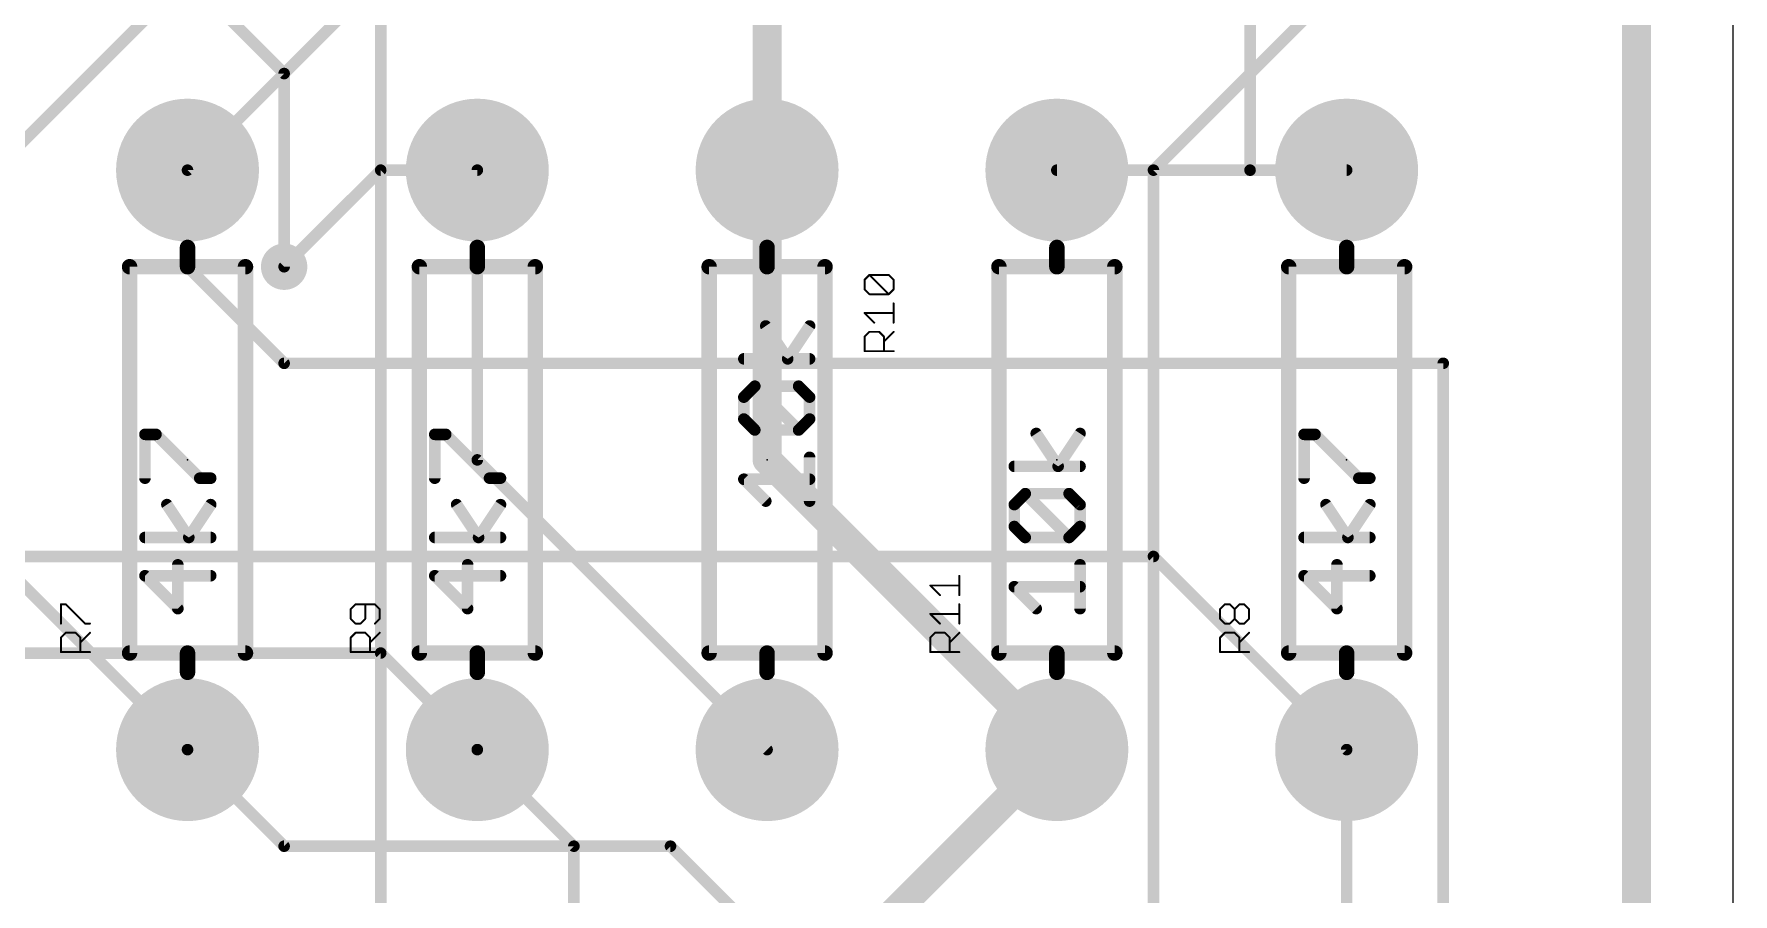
# Model space of a CAD drawing. Extents: x -6 to 117, y 1 to 54.
# Drawn here: x 31 to 53.34, y 14.61 to 25.92 of the extents above; entities that cross this region are included whole.
import ezdxf

# ---------------------------------------------------------------- set-up
doc = ezdxf.new("R2010")
doc.units = 0
for name, color, linetype in [('1', 14, 'CONTINUOUS'), ('16', 174, 'CONTINUOUS'), ('17', 94, 'CONTINUOUS'), ('18', 94, 'CONTINUOUS'), ('20', 178, 'CONTINUOUS'), ('21', 251, 'CONTINUOUS'), ('23', 178, 'CONTINUOUS'), ('25', 251, 'CONTINUOUS')]:
    doc.layers.add(name, color=color, linetype=linetype)

# ---------------------------------------------------------------- blocks, each defined once
blk = doc.blocks.new('ROUNDP')
at = {"const_width": 0.5}
blk.add_lwpolyline([(0, -0.25, 1), (0, 0.25, 1), (0, -0.25)], format="xyb", dxfattribs=at)
blk = doc.blocks.new('ROUNDV')
at = {"const_width": 0.5}
blk.add_lwpolyline([(0, -0.25, 1), (0, 0.25, 1), (0, -0.25)], format="xyb", dxfattribs=at)

msp = doc.modelspace()

# ---------------------------------------------------------------- linework, layer by layer
at = {"layer": '1'}
for points, const_width in [([(35.56, 11.43), (35.56, 38.1)], 0.1524), ([(40.64, 24.13), (40.64, 31.75)], 0.381), ([(34.29, 25.4), (31.75, 27.94)], 0.1524), ([(45.72, 24.13), (48.26, 26.67)], 0.1524), ([(52.07, 3.81), (52.07, 26.67)], 0.1524), ([(34.29, 22.86), (34.29, 25.4)], 0.1524), ([(36.83, 24.13), (36.83, 20.32)], 0.1524), ([(40.64, 24.13), (40.64, 20.32)], 0.381), ([(45.72, 13.97), (45.72, 24.13)], 0.1524), ([(36.83, 20.32), (40.64, 16.51)], 0.1524), ([(40.64, 20.32), (44.45, 16.51)], 0.381), ([(33.02, 16.51), (30.48, 19.05)], 0.1524), ([(38.1, 15.24), (36.83, 16.51)], 0.1524), ([(41.91, 13.97), (44.45, 16.51)], 0.381), ([(38.1, 3.81), (38.1, 15.24)], 0.1524)]:
    msp.add_lwpolyline(points, dxfattribs=dict(at, const_width=const_width))
for points, const_width in [([(34.3281, 25.4, 1), (34.2519, 25.4)], 0.0762), ([(34.2631, 25.3731, 1), (34.3169, 25.4269)], 0.0762), ([(36.8681, 24.13, 1), (36.7919, 24.13)], 0.0762), ([(40.7353, 24.13, 1), (40.5448, 24.13)], 0.1905), ([(40.5448, 24.13, 1), (40.7353, 24.13)], 0.1905), ([(45.7581, 24.13, 1), (45.6819, 24.13)], 0.0762), ([(45.6931, 24.1569, 1), (45.7469, 24.1031)], 0.0762), ([(34.2519, 22.86, 1), (34.3281, 22.86)], 0.0762), ([(36.7919, 20.32, 1), (36.8681, 20.32)], 0.0762), ([(36.8569, 20.3469, 1), (36.8031, 20.2931)], 0.0762), ([(40.7074, 20.3874, 1), (40.5726, 20.2526)], 0.1905), ([(40.5448, 20.32, 1), (40.7353, 20.32)], 0.1905), ([(32.9931, 16.4831, 1), (33.0469, 16.5369)], 0.0762), ([(36.8569, 16.5369, 1), (36.8031, 16.4831)], 0.0762), ([(40.6131, 16.4831, 1), (40.6669, 16.5369)], 0.0762), ([(44.5174, 16.4426, 1), (44.3826, 16.5774)], 0.1905), ([(44.3826, 16.4426, 1), (44.5174, 16.5774)], 0.1905), ([(38.1381, 15.24, 1), (38.0619, 15.24)], 0.0762), ([(38.0731, 15.2131, 1), (38.1269, 15.2669)], 0.0762)]:
    msp.add_lwpolyline(points, format="xyb", dxfattribs=dict(at, const_width=const_width))
at = {"layer": '16'}
for points, const_width in [([(33.02, 24.13), (46.99, 38.1)], 0.1524), ([(30.48, 24.13), (43.18, 36.83)], 0.1524), ([(52.07, 36.83), (52.07, 13.97)], 0.381), ([(46.99, 24.13), (46.99, 33.02)], 0.1524), ([(33.02, 24.13), (33.02, 22.86)], 0.1524), ([(35.56, 24.13), (34.29, 22.86)], 0.1524), ([(36.83, 24.13), (35.56, 24.13)], 0.1524), ([(46.99, 24.13), (44.45, 24.13)], 0.1524), ([(48.26, 24.13), (46.99, 24.13)], 0.1524), ([(33.02, 22.86), (34.29, 21.59)], 0.1524), ([(34.29, 21.59), (49.53, 21.59)], 0.1524), ([(49.53, 21.59), (49.53, 13.97)], 0.1524), ([(45.72, 19.05), (26.67, 19.05)], 0.1524), ([(48.26, 16.51), (45.72, 19.05)], 0.1524), ([(35.56, 17.78), (24.13, 17.78)], 0.1524), ([(36.83, 16.51), (35.56, 17.78)], 0.1524), ([(33.02, 16.51), (34.29, 15.24)], 0.1524), ([(48.26, 16.51), (48.26, 13.97)], 0.1524), ([(34.29, 15.24), (39.37, 15.24)], 0.1524), ([(39.37, 15.24), (40.64, 13.97)], 0.1524)]:
    msp.add_lwpolyline(points, dxfattribs=dict(at, const_width=const_width))
at = {"layer": '16', "const_width": 0.0762}
for points in [[(33.0581, 24.13, 1), (32.9819, 24.13)], [(32.9931, 24.1569, 1), (33.0469, 24.1031)], [(35.56, 24.1681, 1), (35.56, 24.0919)], [(35.5869, 24.1031, 1), (35.5331, 24.1569)], [(36.83, 24.0919, 1), (36.83, 24.1681)], [(44.45, 24.1681, 1), (44.45, 24.0919)], [(46.99, 24.1681, 1), (46.99, 24.0919)], [(46.9519, 24.13, 1), (47.0281, 24.13)], [(46.99, 24.0919, 1), (46.99, 24.1681)], [(48.26, 24.0919, 1), (48.26, 24.1681)], [(32.9819, 22.86, 1), (33.0581, 22.86)], [(33.0469, 22.8869, 1), (32.9931, 22.8331)], [(34.2631, 22.8869, 1), (34.3169, 22.8331)], [(34.29, 21.6281, 1), (34.29, 21.5519)], [(34.2631, 21.5631, 1), (34.3169, 21.6169)], [(49.5681, 21.59, 1), (49.4919, 21.59)], [(49.53, 21.5519, 1), (49.53, 21.6281)], [(45.7469, 19.0769, 1), (45.6931, 19.0231)], [(45.72, 19.0119, 1), (45.72, 19.0881)], [(35.5869, 17.8069, 1), (35.5331, 17.7531)], [(35.56, 17.7419, 1), (35.56, 17.8181)], [(33.0469, 16.5369, 1), (32.9931, 16.4831)], [(36.8031, 16.4831, 1), (36.8569, 16.5369)], [(48.2981, 16.51, 1), (48.2219, 16.51)], [(48.2331, 16.4831, 1), (48.2869, 16.5369)], [(34.29, 15.2781, 1), (34.29, 15.2019)], [(34.2631, 15.2131, 1), (34.3169, 15.2669)], [(39.3969, 15.2669, 1), (39.3431, 15.2131)], [(39.37, 15.2019, 1), (39.37, 15.2781)]]:
    msp.add_lwpolyline(points, format="xyb", dxfattribs=at)
at = {"layer": '20'}
msp.add_line((53.34, 2.54), (53.34, 52.705), dxfattribs=at)
at = {"layer": '21'}
for points, const_width in [([(33.02, 22.86), (33.02, 23.114)], 0.2032), ([(36.83, 22.86), (36.83, 23.114)], 0.2032), ([(40.64, 22.86), (40.64, 23.114)], 0.2032), ([(44.45, 22.86), (44.45, 23.114)], 0.2032), ([(48.26, 22.86), (48.26, 23.114)], 0.2032), ([(32.258, 17.78), (32.258, 22.86)], 0.2032), ([(32.258, 22.86), (33.02, 22.86)], 0.2032), ([(33.02, 22.86), (33.782, 22.86)], 0.2032), ([(33.782, 22.86), (33.782, 17.78)], 0.2032), ([(36.068, 17.78), (36.068, 22.86)], 0.2032), ([(36.068, 22.86), (36.83, 22.86)], 0.2032), ([(36.83, 22.86), (37.592, 22.86)], 0.2032), ([(37.592, 22.86), (37.592, 17.78)], 0.2032), ([(39.878, 17.78), (39.878, 22.86)], 0.2032), ([(39.878, 22.86), (40.64, 22.86)], 0.2032), ([(40.64, 22.86), (41.402, 22.86)], 0.2032), ([(41.402, 22.86), (41.402, 17.78)], 0.2032), ([(43.688, 17.78), (43.688, 22.86)], 0.2032), ([(43.688, 22.86), (44.45, 22.86)], 0.2032), ([(44.45, 22.86), (45.212, 22.86)], 0.2032), ([(45.212, 22.86), (45.212, 17.78)], 0.2032), ([(47.498, 17.78), (47.498, 22.86)], 0.2032), ([(47.498, 22.86), (48.26, 22.86)], 0.2032), ([(48.26, 22.86), (49.022, 22.86)], 0.2032), ([(49.022, 22.86), (49.022, 17.78)], 0.2032), ([(40.9107, 21.6486), (40.6226, 22.0808)], 0.1524), ([(41.1988, 22.0808), (40.9107, 21.6486)], 0.1524), ([(41.1988, 21.6486), (40.3345, 21.6486)], 0.1524), ([(40.3345, 21.1453), (40.4785, 21.2893)], 0.1524), ([(40.4785, 21.2893), (41.0547, 21.2893)], 0.1524), ([(41.0547, 20.7131), (40.4785, 21.2893)], 0.1524), ([(41.0547, 21.2893), (41.1988, 21.1453)], 0.1524), ([(40.3345, 20.8571), (40.3345, 21.1453)], 0.1524), ([(41.1988, 21.1453), (41.1988, 20.8571)], 0.1524), ([(40.4785, 20.7131), (40.3345, 20.8571)], 0.1524), ([(41.0547, 20.7131), (40.4785, 20.7131)], 0.1524), ([(41.1988, 20.8571), (41.0547, 20.7131)], 0.1524), ([(32.4605, 20.0793), (32.4605, 20.6555)], 0.1524), ([(32.4605, 20.6555), (32.6045, 20.6555)], 0.1524), ([(32.6045, 20.6555), (33.1807, 20.0793)], 0.1524), ([(36.2705, 20.0793), (36.2705, 20.6555)], 0.1524), ([(36.2705, 20.6555), (36.4145, 20.6555)], 0.1524), ([(36.4145, 20.6555), (36.9907, 20.0793)], 0.1524), ([(44.4667, 20.2352), (44.1786, 20.6674)], 0.1524), ([(44.7548, 20.6674), (44.4667, 20.2352)], 0.1524), ([(47.7005, 20.0793), (47.7005, 20.6555)], 0.1524), ([(47.7005, 20.6555), (47.8445, 20.6555)], 0.1524), ([(47.8445, 20.6555), (48.4207, 20.0793)], 0.1524), ([(41.1988, 19.7776), (41.1988, 20.3538)], 0.1524), ([(33.1807, 20.0793), (33.3248, 20.0793)], 0.1524), ([(36.9907, 20.0793), (37.1348, 20.0793)], 0.1524), ([(40.6226, 19.7776), (40.3345, 20.0657)], 0.1524), ([(40.3345, 20.0657), (41.1988, 20.0657)], 0.1524), ([(44.7548, 20.2352), (43.8905, 20.2352)], 0.1524), ([(48.4207, 20.0793), (48.5648, 20.0793)], 0.1524), ([(43.8905, 19.7319), (44.0345, 19.8759)], 0.1524), ([(44.0345, 19.8759), (44.6107, 19.8759)], 0.1524), ([(44.6107, 19.2997), (44.0345, 19.8759)], 0.1524), ([(44.6107, 19.8759), (44.7548, 19.7319)], 0.1524), ([(33.0367, 19.2997), (32.7486, 19.7319)], 0.1524), ([(33.3248, 19.7319), (33.0367, 19.2997)], 0.1524), ([(36.8467, 19.2997), (36.5586, 19.7319)], 0.1524), ([(37.1348, 19.7319), (36.8467, 19.2997)], 0.1524), ([(43.8905, 19.4438), (43.8905, 19.7319)], 0.1524), ([(44.7548, 19.7319), (44.7548, 19.4438)], 0.1524), ([(48.2767, 19.2997), (47.9886, 19.7319)], 0.1524), ([(48.5648, 19.7319), (48.2767, 19.2997)], 0.1524), ([(44.0345, 19.2997), (43.8905, 19.4438)], 0.1524), ([(44.7548, 19.4438), (44.6107, 19.2997)], 0.1524), ([(33.3248, 19.2997), (32.4605, 19.2997)], 0.1524), ([(37.1348, 19.2997), (36.2705, 19.2997)], 0.1524), ([(44.6107, 19.2997), (44.0345, 19.2997)], 0.1524), ([(48.5648, 19.2997), (47.7005, 19.2997)], 0.1524), ([(32.8926, 18.3642), (32.8926, 18.9404)], 0.1524), ([(36.7026, 18.3642), (36.7026, 18.9404)], 0.1524), ([(44.7548, 18.3642), (44.7548, 18.9404)], 0.1524), ([(48.1326, 18.3642), (48.1326, 18.9404)], 0.1524), ([(33.3248, 18.7964), (32.4605, 18.7964)], 0.1524), ([(32.4605, 18.7964), (32.8926, 18.3642)], 0.1524), ([(37.1348, 18.7964), (36.2705, 18.7964)], 0.1524), ([(36.2705, 18.7964), (36.7026, 18.3642)], 0.1524), ([(48.5648, 18.7964), (47.7005, 18.7964)], 0.1524), ([(47.7005, 18.7964), (48.1326, 18.3642)], 0.1524), ([(44.1786, 18.3642), (43.8905, 18.6523)], 0.1524), ([(43.8905, 18.6523), (44.7548, 18.6523)], 0.1524), ([(33.02, 17.78), (32.258, 17.78)], 0.2032), ([(33.782, 17.78), (33.02, 17.78)], 0.2032), ([(33.02, 17.78), (33.02, 17.526)], 0.2032), ([(36.83, 17.78), (36.068, 17.78)], 0.2032), ([(37.592, 17.78), (36.83, 17.78)], 0.2032), ([(36.83, 17.78), (36.83, 17.526)], 0.2032), ([(40.64, 17.78), (39.878, 17.78)], 0.2032), ([(41.402, 17.78), (40.64, 17.78)], 0.2032), ([(40.64, 17.78), (40.64, 17.526)], 0.2032), ([(44.45, 17.78), (43.688, 17.78)], 0.2032), ([(45.212, 17.78), (44.45, 17.78)], 0.2032), ([(44.45, 17.78), (44.45, 17.526)], 0.2032), ([(48.26, 17.78), (47.498, 17.78)], 0.2032), ([(49.022, 17.78), (48.26, 17.78)], 0.2032), ([(48.26, 17.78), (48.26, 17.526)], 0.2032)]:
    msp.add_lwpolyline(points, dxfattribs=dict(at, const_width=const_width))
for points, const_width in [([(33.0708, 23.114, 1), (32.9692, 23.114)], 0.1016), ([(36.8808, 23.114, 1), (36.7792, 23.114)], 0.1016), ([(40.6908, 23.114, 1), (40.5892, 23.114)], 0.1016), ([(44.5008, 23.114, 1), (44.3992, 23.114)], 0.1016), ([(48.3108, 23.114, 1), (48.2092, 23.114)], 0.1016), ([(32.3088, 22.86, 1), (32.2072, 22.86)], 0.1016), ([(32.258, 22.9108, 1), (32.258, 22.8092)], 0.1016), ([(33.02, 22.9108, 1), (33.02, 22.8092)], 0.1016), ([(32.9692, 22.86, 1), (33.0708, 22.86)], 0.1016), ([(33.02, 22.8092, 1), (33.02, 22.9108)], 0.1016), ([(33.8328, 22.86, 1), (33.7312, 22.86)], 0.1016), ([(33.782, 22.8092, 1), (33.782, 22.9108)], 0.1016), ([(36.1188, 22.86, 1), (36.0172, 22.86)], 0.1016), ([(36.068, 22.9108, 1), (36.068, 22.8092)], 0.1016), ([(36.83, 22.9108, 1), (36.83, 22.8092)], 0.1016), ([(36.7792, 22.86, 1), (36.8808, 22.86)], 0.1016), ([(36.83, 22.8092, 1), (36.83, 22.9108)], 0.1016), ([(37.6428, 22.86, 1), (37.5412, 22.86)], 0.1016), ([(37.592, 22.8092, 1), (37.592, 22.9108)], 0.1016), ([(39.9288, 22.86, 1), (39.8272, 22.86)], 0.1016), ([(39.878, 22.9108, 1), (39.878, 22.8092)], 0.1016), ([(40.64, 22.9108, 1), (40.64, 22.8092)], 0.1016), ([(40.5892, 22.86, 1), (40.6908, 22.86)], 0.1016), ([(40.64, 22.8092, 1), (40.64, 22.9108)], 0.1016), ([(41.4528, 22.86, 1), (41.3512, 22.86)], 0.1016), ([(41.402, 22.8092, 1), (41.402, 22.9108)], 0.1016), ([(43.7388, 22.86, 1), (43.6372, 22.86)], 0.1016), ([(43.688, 22.9108, 1), (43.688, 22.8092)], 0.1016), ([(44.45, 22.9108, 1), (44.45, 22.8092)], 0.1016), ([(44.3992, 22.86, 1), (44.5008, 22.86)], 0.1016), ([(44.45, 22.8092, 1), (44.45, 22.9108)], 0.1016), ([(45.2628, 22.86, 1), (45.1612, 22.86)], 0.1016), ([(45.212, 22.8092, 1), (45.212, 22.9108)], 0.1016), ([(47.5488, 22.86, 1), (47.4472, 22.86)], 0.1016), ([(47.498, 22.9108, 1), (47.498, 22.8092)], 0.1016), ([(48.26, 22.9108, 1), (48.26, 22.8092)], 0.1016), ([(48.2092, 22.86, 1), (48.3108, 22.86)], 0.1016), ([(48.26, 22.8092, 1), (48.26, 22.9108)], 0.1016), ([(49.0728, 22.86, 1), (48.9712, 22.86)], 0.1016), ([(49.022, 22.8092, 1), (49.022, 22.9108)], 0.1016), ([(40.6543, 22.1019, 1), (40.5909, 22.0596)], 0.0762), ([(41.2305, 22.0596, 1), (41.1671, 22.1019)], 0.0762), ([(40.3345, 21.6867, 1), (40.3345, 21.6105)], 0.0762), ([(40.879, 21.6697, 1), (40.9424, 21.6275)], 0.0762), ([(40.879, 21.6275, 1), (40.9424, 21.6697)], 0.0762), ([(41.1988, 21.6105, 1), (41.1988, 21.6867)], 0.0762), ([(40.4785, 21.3274, 1), (40.4785, 21.2512)], 0.0762), ([(40.5055, 21.3162, 1), (40.4516, 21.2624)], 0.0762), ([(40.5055, 21.2624, 1), (40.4516, 21.3162)], 0.0762), ([(41.0817, 21.3162, 1), (41.0278, 21.2624)], 0.0762), ([(41.0547, 21.2512, 1), (41.0547, 21.3274)], 0.0762), ([(40.3075, 21.1722, 1), (40.3614, 21.1183)], 0.0762), ([(40.3726, 21.1453, 1), (40.2964, 21.1453)], 0.0762), ([(41.2369, 21.1453, 1), (41.1607, 21.1453)], 0.0762), ([(41.1719, 21.1183, 1), (41.2257, 21.1722)], 0.0762), ([(40.3614, 20.8841, 1), (40.3075, 20.8302)], 0.0762), ([(40.2964, 20.8571, 1), (40.3726, 20.8571)], 0.0762), ([(40.4785, 20.7512, 1), (40.4785, 20.675)], 0.0762), ([(40.4516, 20.6861, 1), (40.5055, 20.74)], 0.0762), ([(41.0278, 20.74, 1), (41.0817, 20.6861)], 0.0762), ([(41.0278, 20.6861, 1), (41.0817, 20.74)], 0.0762), ([(41.0547, 20.675, 1), (41.0547, 20.7512)], 0.0762), ([(41.1607, 20.8571, 1), (41.2369, 20.8571)], 0.0762), ([(41.2257, 20.8302, 1), (41.1719, 20.8841)], 0.0762), ([(32.4986, 20.6555, 1), (32.4224, 20.6555)], 0.0762), ([(32.4605, 20.6936, 1), (32.4605, 20.6174)], 0.0762), ([(32.6315, 20.6825, 1), (32.5776, 20.6286)], 0.0762), ([(32.6045, 20.6174, 1), (32.6045, 20.6936)], 0.0762), ([(36.3086, 20.6555, 1), (36.2324, 20.6555)], 0.0762), ([(36.2705, 20.6936, 1), (36.2705, 20.6174)], 0.0762), ([(36.4415, 20.6825, 1), (36.3876, 20.6286)], 0.0762), ([(36.4145, 20.6174, 1), (36.4145, 20.6936)], 0.0762), ([(44.2103, 20.6885, 1), (44.1469, 20.6463)], 0.0762), ([(44.7865, 20.6463, 1), (44.7231, 20.6885)], 0.0762), ([(47.7386, 20.6555, 1), (47.6624, 20.6555)], 0.0762), ([(47.7005, 20.6936, 1), (47.7005, 20.6174)], 0.0762), ([(47.8715, 20.6825, 1), (47.8176, 20.6286)], 0.0762), ([(47.8445, 20.6174, 1), (47.8445, 20.6936)], 0.0762), ([(41.2369, 20.3538, 1), (41.1607, 20.3538)], 0.0762), ([(32.4224, 20.0793, 1), (32.4986, 20.0793)], 0.0762), ([(33.1807, 20.1174, 1), (33.1807, 20.0412)], 0.0762), ([(33.1538, 20.0524, 1), (33.2077, 20.1063)], 0.0762), ([(33.3248, 20.0412, 1), (33.3248, 20.1174)], 0.0762), ([(36.2324, 20.0793, 1), (36.3086, 20.0793)], 0.0762), ([(36.9907, 20.1174, 1), (36.9907, 20.0412)], 0.0762), ([(36.9638, 20.0524, 1), (37.0177, 20.1063)], 0.0762), ([(37.1348, 20.0412, 1), (37.1348, 20.1174)], 0.0762), ([(40.3614, 20.0926, 1), (40.3075, 20.0387)], 0.0762), ([(40.3345, 20.1038, 1), (40.3345, 20.0276)], 0.0762), ([(41.1988, 20.0276, 1), (41.1988, 20.1038)], 0.0762), ([(43.8905, 20.2733, 1), (43.8905, 20.1971)], 0.0762), ([(44.435, 20.2564, 1), (44.4984, 20.2141)], 0.0762), ([(44.435, 20.2141, 1), (44.4984, 20.2564)], 0.0762), ([(44.7548, 20.1971, 1), (44.7548, 20.2733)], 0.0762), ([(47.6624, 20.0793, 1), (47.7386, 20.0793)], 0.0762), ([(48.4207, 20.1174, 1), (48.4207, 20.0412)], 0.0762), ([(48.3938, 20.0524, 1), (48.4477, 20.1063)], 0.0762), ([(48.5648, 20.0412, 1), (48.5648, 20.1174)], 0.0762), ([(44.0615, 19.9029, 1), (44.0076, 19.849)], 0.0762), ([(44.0345, 19.914, 1), (44.0345, 19.8378)], 0.0762), ([(44.0615, 19.849, 1), (44.0076, 19.9029)], 0.0762), ([(44.6377, 19.9029, 1), (44.5838, 19.849)], 0.0762), ([(44.6107, 19.8378, 1), (44.6107, 19.914)], 0.0762), ([(32.7803, 19.753, 1), (32.7169, 19.7108)], 0.0762), ([(33.3565, 19.7108, 1), (33.2931, 19.753)], 0.0762), ([(36.5903, 19.753, 1), (36.5269, 19.7108)], 0.0762), ([(37.1665, 19.7108, 1), (37.1031, 19.753)], 0.0762), ([(40.5956, 19.7506, 1), (40.6495, 19.8045)], 0.0762), ([(41.1607, 19.7776, 1), (41.2369, 19.7776)], 0.0762), ([(43.8635, 19.7588, 1), (43.9174, 19.7049)], 0.0762), ([(43.9286, 19.7319, 1), (43.8524, 19.7319)], 0.0762), ([(44.7929, 19.7319, 1), (44.7167, 19.7319)], 0.0762), ([(44.7279, 19.7049, 1), (44.7817, 19.7588)], 0.0762), ([(48.0203, 19.753, 1), (47.9569, 19.7108)], 0.0762), ([(48.5965, 19.7108, 1), (48.5331, 19.753)], 0.0762), ([(43.9174, 19.4707, 1), (43.8635, 19.4168)], 0.0762), ([(43.8524, 19.4438, 1), (43.9286, 19.4438)], 0.0762), ([(44.7167, 19.4438, 1), (44.7929, 19.4438)], 0.0762), ([(44.7817, 19.4168, 1), (44.7279, 19.4707)], 0.0762), ([(32.4605, 19.3378, 1), (32.4605, 19.2616)], 0.0762), ([(33.005, 19.3209, 1), (33.0684, 19.2786)], 0.0762), ([(33.005, 19.2786, 1), (33.0684, 19.3209)], 0.0762), ([(33.3248, 19.2616, 1), (33.3248, 19.3378)], 0.0762), ([(36.2705, 19.3378, 1), (36.2705, 19.2616)], 0.0762), ([(36.815, 19.3209, 1), (36.8784, 19.2786)], 0.0762), ([(36.815, 19.2786, 1), (36.8784, 19.3209)], 0.0762), ([(37.1348, 19.2616, 1), (37.1348, 19.3378)], 0.0762), ([(44.0345, 19.3378, 1), (44.0345, 19.2616)], 0.0762), ([(44.0076, 19.2728, 1), (44.0615, 19.3267)], 0.0762), ([(44.5838, 19.3267, 1), (44.6377, 19.2728)], 0.0762), ([(44.5838, 19.2728, 1), (44.6377, 19.3267)], 0.0762), ([(44.6107, 19.2616, 1), (44.6107, 19.3378)], 0.0762), ([(47.7005, 19.3378, 1), (47.7005, 19.2616)], 0.0762), ([(48.245, 19.3209, 1), (48.3084, 19.2786)], 0.0762), ([(48.245, 19.2786, 1), (48.3084, 19.3209)], 0.0762), ([(48.5648, 19.2616, 1), (48.5648, 19.3378)], 0.0762), ([(32.9307, 18.9404, 1), (32.8545, 18.9404)], 0.0762), ([(36.7407, 18.9404, 1), (36.6645, 18.9404)], 0.0762), ([(44.7929, 18.9404, 1), (44.7167, 18.9404)], 0.0762), ([(48.1707, 18.9404, 1), (48.0945, 18.9404)], 0.0762), ([(32.4874, 18.8233, 1), (32.4335, 18.7694)], 0.0762), ([(32.4605, 18.8345, 1), (32.4605, 18.7583)], 0.0762), ([(33.3248, 18.7583, 1), (33.3248, 18.8345)], 0.0762), ([(36.2974, 18.8233, 1), (36.2435, 18.7694)], 0.0762), ([(36.2705, 18.8345, 1), (36.2705, 18.7583)], 0.0762), ([(37.1348, 18.7583, 1), (37.1348, 18.8345)], 0.0762), ([(47.7274, 18.8233, 1), (47.6735, 18.7694)], 0.0762), ([(47.7005, 18.8345, 1), (47.7005, 18.7583)], 0.0762), ([(48.5648, 18.7583, 1), (48.5648, 18.8345)], 0.0762), ([(43.9174, 18.6793, 1), (43.8635, 18.6254)], 0.0762), ([(43.8905, 18.6904, 1), (43.8905, 18.6142)], 0.0762), ([(44.7548, 18.6142, 1), (44.7548, 18.6904)], 0.0762), ([(32.8545, 18.3642, 1), (32.9307, 18.3642)], 0.0762), ([(32.8657, 18.3373, 1), (32.9196, 18.3911)], 0.0762), ([(36.6645, 18.3642, 1), (36.7407, 18.3642)], 0.0762), ([(36.6757, 18.3373, 1), (36.7296, 18.3911)], 0.0762), ([(44.1516, 18.3373, 1), (44.2055, 18.3911)], 0.0762), ([(44.7167, 18.3642, 1), (44.7929, 18.3642)], 0.0762), ([(48.0945, 18.3642, 1), (48.1707, 18.3642)], 0.0762), ([(48.1057, 18.3373, 1), (48.1596, 18.3911)], 0.0762), ([(32.258, 17.8308, 1), (32.258, 17.7292)], 0.1016), ([(33.02, 17.8308, 1), (33.02, 17.7292)], 0.1016), ([(33.0708, 17.78, 1), (32.9692, 17.78)], 0.1016), ([(33.02, 17.7292, 1), (33.02, 17.8308)], 0.1016), ([(33.782, 17.7292, 1), (33.782, 17.8308)], 0.1016), ([(36.068, 17.8308, 1), (36.068, 17.7292)], 0.1016), ([(36.83, 17.8308, 1), (36.83, 17.7292)], 0.1016), ([(36.8808, 17.78, 1), (36.7792, 17.78)], 0.1016), ([(36.83, 17.7292, 1), (36.83, 17.8308)], 0.1016), ([(37.592, 17.7292, 1), (37.592, 17.8308)], 0.1016), ([(39.878, 17.8308, 1), (39.878, 17.7292)], 0.1016), ([(40.64, 17.8308, 1), (40.64, 17.7292)], 0.1016), ([(40.6908, 17.78, 1), (40.5892, 17.78)], 0.1016), ([(40.64, 17.7292, 1), (40.64, 17.8308)], 0.1016), ([(41.402, 17.7292, 1), (41.402, 17.8308)], 0.1016), ([(43.688, 17.8308, 1), (43.688, 17.7292)], 0.1016), ([(44.45, 17.8308, 1), (44.45, 17.7292)], 0.1016), ([(44.5008, 17.78, 1), (44.3992, 17.78)], 0.1016), ([(44.45, 17.7292, 1), (44.45, 17.8308)], 0.1016), ([(45.212, 17.7292, 1), (45.212, 17.8308)], 0.1016), ([(47.498, 17.8308, 1), (47.498, 17.7292)], 0.1016), ([(48.26, 17.8308, 1), (48.26, 17.7292)], 0.1016), ([(48.3108, 17.78, 1), (48.2092, 17.78)], 0.1016), ([(48.26, 17.7292, 1), (48.26, 17.8308)], 0.1016), ([(49.022, 17.7292, 1), (49.022, 17.8308)], 0.1016), ([(32.2072, 17.78, 1), (32.3088, 17.78)], 0.1016), ([(33.7312, 17.78, 1), (33.8328, 17.78)], 0.1016), ([(36.0172, 17.78, 1), (36.1188, 17.78)], 0.1016), ([(37.5412, 17.78, 1), (37.6428, 17.78)], 0.1016), ([(39.8272, 17.78, 1), (39.9288, 17.78)], 0.1016), ([(41.3512, 17.78, 1), (41.4528, 17.78)], 0.1016), ([(43.6372, 17.78, 1), (43.7388, 17.78)], 0.1016), ([(45.1612, 17.78, 1), (45.2628, 17.78)], 0.1016), ([(47.4472, 17.78, 1), (47.5488, 17.78)], 0.1016), ([(48.9712, 17.78, 1), (49.0728, 17.78)], 0.1016), ([(32.9692, 17.526, 1), (33.0708, 17.526)], 0.1016), ([(36.7792, 17.526, 1), (36.8808, 17.526)], 0.1016), ([(40.5892, 17.526, 1), (40.6908, 17.526)], 0.1016), ([(44.3992, 17.526, 1), (44.5008, 17.526)], 0.1016), ([(48.2092, 17.526, 1), (48.3108, 17.526)], 0.1016)]:
    msp.add_lwpolyline(points, format="xyb", dxfattribs=dict(at, const_width=const_width))
at = {"layer": '23'}
for p in [(33.02, 20.32), (36.83, 20.32), (40.64, 20.32), (44.45, 20.32), (48.26, 20.32)]:
    msp.add_point(p, dxfattribs=at)
at = {"layer": '25', "const_width": 0.0127}
for points in [[(41.9287, 22.6892, 1), (41.916, 22.6892)], [(41.916, 22.562, 1), (41.9287, 22.562)], [(41.9179, 22.6936, 1), (41.9269, 22.6847)], [(41.9269, 22.5665, 1), (41.9179, 22.5576)], [(41.9859, 22.7591, 1), (41.9859, 22.7464)], [(41.9904, 22.7572, 1), (41.9814, 22.7482)], [(41.9904, 22.7482, 1), (41.9814, 22.7572)], [(42.2446, 22.7572, 1), (42.2357, 22.7482)], [(42.2401, 22.7464, 1), (42.2401, 22.7591)], [(42.31, 22.6892, 1), (42.2974, 22.6892)], [(42.2974, 22.562, 1), (42.31, 22.562)], [(42.2992, 22.6847, 1), (42.3082, 22.6936)], [(42.3082, 22.5576, 1), (42.2992, 22.5665)], [(41.9859, 22.5048, 1), (41.9859, 22.4921)], [(41.9814, 22.494, 1), (41.9904, 22.503)], [(42.2357, 22.503, 1), (42.2446, 22.494)], [(42.2357, 22.494, 1), (42.2446, 22.503)], [(42.2401, 22.4921, 1), (42.2401, 22.5048)], [(42.31, 22.3785, 1), (42.2974, 22.3785)], [(41.9269, 22.2559, 1), (41.9179, 22.2469)], [(41.9224, 22.2577, 1), (41.9224, 22.245)], [(42.045, 22.1198, 1), (42.054, 22.1288)], [(42.2974, 22.1243, 1), (42.31, 22.1243)], [(42.3037, 22.245, 1), (42.3037, 22.2577)], [(41.9287, 21.9407, 1), (41.916, 21.9407)], [(41.9179, 21.9452, 1), (41.9269, 21.9363)], [(41.9859, 22.0106, 1), (41.9859, 21.9979)], [(41.9904, 21.9998, 1), (41.9814, 22.0088)], [(42.1175, 22.0088, 1), (42.1085, 21.9998)], [(42.113, 21.9979, 1), (42.113, 22.0106)], [(42.1829, 21.9407, 1), (42.1702, 21.9407)], [(42.1721, 21.9363, 1), (42.1811, 21.9452)], [(42.3082, 21.9998, 1), (42.2992, 22.0088)], [(41.916, 21.7501, 1), (41.9287, 21.7501)], [(41.9224, 21.7564, 1), (41.9224, 21.7437)], [(42.1721, 21.8817, 1), (42.1811, 21.8727)], [(42.1702, 21.7501, 1), (42.1829, 21.7501)], [(42.3037, 21.7437, 1), (42.3037, 21.7564)], [(43.1737, 18.7953, 1), (43.161, 18.7953)], [(42.786, 18.6746, 1), (42.786, 18.6619)], [(42.7905, 18.6727, 1), (42.7815, 18.6637)], [(42.9086, 18.5366, 1), (42.9176, 18.5456)], [(43.161, 18.5411, 1), (43.1737, 18.5411)], [(43.1673, 18.6619, 1), (43.1673, 18.6746)], [(31.3623, 18.4211, 1), (31.3496, 18.4211)], [(31.356, 18.4275, 1), (31.356, 18.4148)], [(31.424, 18.4256, 1), (31.415, 18.4166)], [(31.4195, 18.4148, 1), (31.4195, 18.4275)], [(35.1723, 18.3576, 1), (35.1596, 18.3576)], [(35.1615, 18.3621, 1), (35.1705, 18.3531)], [(35.2295, 18.4275, 1), (35.2295, 18.4148)], [(35.234, 18.4166, 1), (35.225, 18.4256)], [(35.363, 18.4211, 1), (35.3503, 18.4211)], [(35.4882, 18.4256, 1), (35.4793, 18.4166)], [(35.4837, 18.4148, 1), (35.4837, 18.4275)], [(35.5536, 18.3576, 1), (35.541, 18.3576)], [(35.5428, 18.3531, 1), (35.5518, 18.3621)], [(43.1737, 18.4211, 1), (43.161, 18.4211)], [(46.6023, 18.3576, 1), (46.5896, 18.3576)], [(46.5915, 18.3621, 1), (46.6005, 18.3531)], [(46.6595, 18.4275, 1), (46.6595, 18.4148)], [(46.664, 18.4166, 1), (46.655, 18.4256)], [(46.7276, 18.4256, 1), (46.7186, 18.4166)], [(46.7231, 18.4148, 1), (46.7231, 18.4275)], [(46.793, 18.3576, 1), (46.7803, 18.3576)], [(46.7821, 18.3621, 1), (46.7911, 18.3531)], [(46.7821, 18.3531, 1), (46.7911, 18.3621)], [(46.8502, 18.4275, 1), (46.8502, 18.4148)], [(46.8547, 18.4166, 1), (46.8457, 18.4256)], [(46.9182, 18.4256, 1), (46.9093, 18.4166)], [(46.9137, 18.4148, 1), (46.9137, 18.4275)], [(46.9836, 18.3576, 1), (46.971, 18.3576)], [(46.9728, 18.3531, 1), (46.9818, 18.3621)], [(31.3496, 18.1669, 1), (31.3623, 18.1669)], [(31.6737, 18.1733, 1), (31.6737, 18.1606)], [(31.6693, 18.1624, 1), (31.6782, 18.1714)], [(31.7373, 18.1606, 1), (31.7373, 18.1733)], [(35.1596, 18.2305, 1), (35.1723, 18.2305)], [(35.1705, 18.2349, 1), (35.1615, 18.226)], [(35.2295, 18.1733, 1), (35.2295, 18.1606)], [(35.225, 18.1624, 1), (35.234, 18.1714)], [(35.2886, 18.1714, 1), (35.2976, 18.1624)], [(35.2931, 18.1606, 1), (35.2931, 18.1733)], [(35.3503, 18.2305, 1), (35.363, 18.2305)], [(35.3611, 18.226, 1), (35.3521, 18.2349)], [(35.4793, 18.1714, 1), (35.4882, 18.1624)], [(35.541, 18.2305, 1), (35.5536, 18.2305)], [(35.5518, 18.226, 1), (35.5428, 18.2349)], [(42.7905, 18.2985, 1), (42.7815, 18.2895)], [(42.786, 18.3004, 1), (42.786, 18.2877)], [(42.9086, 18.1624, 1), (42.9176, 18.1714)], [(43.161, 18.1669, 1), (43.1737, 18.1669)], [(43.1673, 18.2877, 1), (43.1673, 18.3004)], [(46.6005, 18.2349, 1), (46.5915, 18.226)], [(46.5896, 18.2305, 1), (46.6023, 18.2305)], [(46.6595, 18.1733, 1), (46.6595, 18.1606)], [(46.655, 18.1624, 1), (46.664, 18.1714)], [(46.7186, 18.1714, 1), (46.7276, 18.1624)], [(46.7231, 18.1606, 1), (46.7231, 18.1733)], [(46.7911, 18.2349, 1), (46.7821, 18.226)], [(46.7803, 18.2305, 1), (46.793, 18.2305)], [(46.7911, 18.226, 1), (46.7821, 18.2349)], [(46.8502, 18.1733, 1), (46.8502, 18.1606)], [(46.8457, 18.1624, 1), (46.8547, 18.1714)], [(46.9093, 18.1714, 1), (46.9182, 18.1624)], [(46.9137, 18.1606, 1), (46.9137, 18.1733)], [(46.971, 18.2305, 1), (46.9836, 18.2305)], [(46.9818, 18.226, 1), (46.9728, 18.2349)], [(31.3623, 17.9834, 1), (31.3496, 17.9834)], [(31.3515, 17.9879, 1), (31.3605, 17.9789)], [(31.4195, 18.0533, 1), (31.4195, 18.0406)], [(31.424, 18.0424, 1), (31.415, 18.0514)], [(31.5511, 18.0514, 1), (31.5421, 18.0424)], [(31.5466, 18.0406, 1), (31.5466, 18.0533)], [(31.6165, 17.9834, 1), (31.6038, 17.9834)], [(31.6057, 17.9243, 1), (31.6147, 17.9153)], [(31.6057, 17.9789, 1), (31.6147, 17.9879)], [(31.7418, 18.0424, 1), (31.7328, 18.0514)], [(35.1723, 17.9834, 1), (35.1596, 17.9834)], [(35.1615, 17.9879, 1), (35.1705, 17.9789)], [(35.2295, 18.0533, 1), (35.2295, 18.0406)], [(35.234, 18.0424, 1), (35.225, 18.0514)], [(35.3611, 18.0514, 1), (35.3521, 18.0424)], [(35.3566, 18.0406, 1), (35.3566, 18.0533)], [(35.4265, 17.9834, 1), (35.4138, 17.9834)], [(35.4157, 17.9243, 1), (35.4247, 17.9153)], [(35.4157, 17.9789, 1), (35.4247, 17.9879)], [(35.5518, 18.0424, 1), (35.5428, 18.0514)], [(42.7923, 17.9834, 1), (42.7796, 17.9834)], [(42.7815, 17.9879, 1), (42.7905, 17.9789)], [(42.8495, 18.0533, 1), (42.8495, 18.0406)], [(42.854, 18.0424, 1), (42.845, 18.0514)], [(42.9811, 18.0514, 1), (42.9721, 18.0424)], [(42.9766, 18.0406, 1), (42.9766, 18.0533)], [(43.0465, 17.9834, 1), (43.0338, 17.9834)], [(43.0357, 17.9243, 1), (43.0447, 17.9153)], [(43.0357, 17.9789, 1), (43.0447, 17.9879)], [(43.1718, 18.0424, 1), (43.1628, 18.0514)], [(46.6023, 17.9834, 1), (46.5896, 17.9834)], [(46.5915, 17.9879, 1), (46.6005, 17.9789)], [(46.6595, 18.0533, 1), (46.6595, 18.0406)], [(46.664, 18.0424, 1), (46.655, 18.0514)], [(46.7911, 18.0514, 1), (46.7821, 18.0424)], [(46.7866, 18.0406, 1), (46.7866, 18.0533)], [(46.8565, 17.9834, 1), (46.8438, 17.9834)], [(46.8457, 17.9243, 1), (46.8547, 17.9153)], [(46.8457, 17.9789, 1), (46.8547, 17.9879)], [(46.9818, 18.0424, 1), (46.9728, 18.0514)], [(31.3496, 17.7927, 1), (31.3623, 17.7927)], [(31.356, 17.7991, 1), (31.356, 17.7863)], [(31.6038, 17.7927, 1), (31.6165, 17.7927)], [(31.7373, 17.7863, 1), (31.7373, 17.7991)], [(35.166, 17.7991, 1), (35.166, 17.7863)], [(35.1596, 17.7927, 1), (35.1723, 17.7927)], [(35.4138, 17.7927, 1), (35.4265, 17.7927)], [(35.5473, 17.7863, 1), (35.5473, 17.7991)], [(42.786, 17.7991, 1), (42.786, 17.7863)], [(42.7796, 17.7927, 1), (42.7923, 17.7927)], [(43.0338, 17.7927, 1), (43.0465, 17.7927)], [(43.1673, 17.7863, 1), (43.1673, 17.7991)], [(46.596, 17.7991, 1), (46.596, 17.7863)], [(46.5896, 17.7927, 1), (46.6023, 17.7927)], [(46.8438, 17.7927, 1), (46.8565, 17.7927)], [(46.9773, 17.7863, 1), (46.9773, 17.7991)]]:
    msp.add_lwpolyline(points, format="xyb", dxfattribs=at)
at = {"layer": '25', "const_width": 0.0254}
for points in [[(41.9224, 22.6892), (41.9859, 22.7527)], [(41.9224, 22.562), (41.9224, 22.6892)], [(41.9859, 22.4985), (41.9224, 22.562)], [(41.9859, 22.7527), (42.2401, 22.7527)], [(42.2401, 22.4985), (41.9859, 22.7527)], [(42.2401, 22.7527), (42.3037, 22.6892)], [(42.3037, 22.562), (42.2401, 22.4985)], [(42.3037, 22.6892), (42.3037, 22.562)], [(42.2401, 22.4985), (41.9859, 22.4985)], [(42.3037, 22.1243), (42.3037, 22.3785)], [(42.0495, 22.1243), (41.9224, 22.2514)], [(41.9224, 22.2514), (42.3037, 22.2514)], [(41.9224, 21.9407), (41.9859, 22.0043)], [(41.9224, 21.7501), (41.9224, 21.9407)], [(41.9859, 22.0043), (42.113, 22.0043)], [(42.113, 22.0043), (42.1766, 21.9407)], [(42.1766, 21.8772), (42.3037, 22.0043)], [(42.1766, 21.9407), (42.1766, 21.7501)], [(42.3037, 21.7501), (41.9224, 21.7501)], [(43.1673, 18.5411), (43.1673, 18.7953)], [(42.9131, 18.5411), (42.786, 18.6682)], [(42.786, 18.6682), (43.1673, 18.6682)], [(31.356, 18.1669), (31.356, 18.4211)], [(31.356, 18.4211), (31.4195, 18.4211)], [(31.4195, 18.4211), (31.6737, 18.1669)], [(35.2295, 18.4211), (35.166, 18.3576)], [(35.166, 18.3576), (35.166, 18.2305)], [(35.4837, 18.4211), (35.2295, 18.4211)], [(35.3566, 18.2305), (35.3566, 18.4211)], [(35.5473, 18.3576), (35.4837, 18.4211)], [(35.5473, 18.2305), (35.5473, 18.3576)], [(43.1673, 18.1669), (43.1673, 18.4211)], [(46.596, 18.3576), (46.6595, 18.4211)], [(46.596, 18.2305), (46.596, 18.3576)], [(46.6595, 18.4211), (46.7231, 18.4211)], [(46.7231, 18.4211), (46.7866, 18.3576)], [(46.7866, 18.3576), (46.8502, 18.4211)], [(46.7866, 18.2305), (46.7866, 18.3576)], [(46.8502, 18.4211), (46.9137, 18.4211)], [(46.9137, 18.4211), (46.9773, 18.3576)], [(46.9773, 18.3576), (46.9773, 18.2305)], [(31.6737, 18.1669), (31.7373, 18.1669)], [(35.166, 18.2305), (35.2295, 18.1669)], [(35.2295, 18.1669), (35.2931, 18.1669)], [(35.2931, 18.1669), (35.3566, 18.2305)], [(35.4837, 18.1669), (35.5473, 18.2305)], [(42.9131, 18.1669), (42.786, 18.294)], [(42.786, 18.294), (43.1673, 18.294)], [(46.6595, 18.1669), (46.596, 18.2305)], [(46.7231, 18.1669), (46.6595, 18.1669)], [(46.7866, 18.2305), (46.7231, 18.1669)], [(46.8502, 18.1669), (46.7866, 18.2305)], [(46.9137, 18.1669), (46.8502, 18.1669)], [(46.9773, 18.2305), (46.9137, 18.1669)], [(31.356, 17.9834), (31.4195, 18.0469)], [(31.356, 17.7927), (31.356, 17.9834)], [(31.4195, 18.0469), (31.5466, 18.0469)], [(31.5466, 18.0469), (31.6102, 17.9834)], [(31.6102, 17.9198), (31.7373, 18.0469)], [(31.6102, 17.9834), (31.6102, 17.7927)], [(35.166, 17.9834), (35.2295, 18.0469)], [(35.166, 17.7927), (35.166, 17.9834)], [(35.2295, 18.0469), (35.3566, 18.0469)], [(35.3566, 18.0469), (35.4202, 17.9834)], [(35.4202, 17.9198), (35.5473, 18.0469)], [(35.4202, 17.9834), (35.4202, 17.7927)], [(42.786, 17.9834), (42.8495, 18.0469)], [(42.786, 17.7927), (42.786, 17.9834)], [(42.8495, 18.0469), (42.9766, 18.0469)], [(42.9766, 18.0469), (43.0402, 17.9834)], [(43.0402, 17.9198), (43.1673, 18.0469)], [(43.0402, 17.9834), (43.0402, 17.7927)], [(46.596, 17.9834), (46.6595, 18.0469)], [(46.596, 17.7927), (46.596, 17.9834)], [(46.6595, 18.0469), (46.7866, 18.0469)], [(46.7866, 18.0469), (46.8502, 17.9834)], [(46.8502, 17.9198), (46.9773, 18.0469)], [(46.8502, 17.9834), (46.8502, 17.7927)], [(31.7373, 17.7927), (31.356, 17.7927)], [(35.5473, 17.7927), (35.166, 17.7927)], [(43.1673, 17.7927), (42.786, 17.7927)], [(46.9773, 17.7927), (46.596, 17.7927)]]:
    msp.add_lwpolyline(points, dxfattribs=at)

# ---------------------------------------------------------------- block references
at = {"layer": '17', "xscale": 1.8796, "yscale": 1.8796}
for p, rotation in [((33.02, 24.13), 90), ((33.02, 24.13), 90), ((36.83, 24.13), 90), ((36.83, 24.13), 90), ((40.64, 24.13), 270), ((40.64, 24.13), 270), ((44.45, 24.13), 90), ((44.45, 24.13), 90), ((48.26, 24.13), 90), ((48.26, 24.13), 90), ((33.02, 16.51), 90), ((33.02, 16.51), 90), ((36.83, 16.51), 90), ((36.83, 16.51), 90), ((40.64, 16.51), 270), ((40.64, 16.51), 270), ((44.45, 16.51), 90), ((44.45, 16.51), 90), ((48.26, 16.51), 90), ((48.26, 16.51), 90)]:
    msp.add_blockref('ROUNDP', p, dxfattribs=dict(at, rotation=rotation))
at = {"layer": '18', "xscale": 0.6096, "yscale": 0.6096}
msp.add_blockref('ROUNDV', (34.29, 22.86), dxfattribs=at)
msp.add_blockref('ROUNDV', (34.29, 22.86), dxfattribs=at)

doc.saveas('drawing.dxf')
